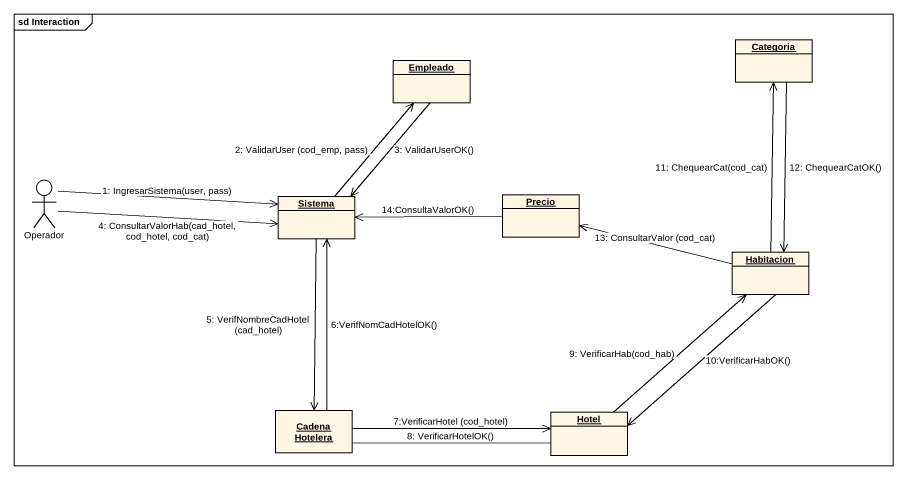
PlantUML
@startuml
mainframe sd Interaction
allowmixing
hide circle
hide empty members
object Empleado
object Categoria
actor Operador
object Sistema
object Precio
object Habitacion
object "Cadena Hotelera" as Cadena_Hotelera
object Hotel
Empleado --> Sistema : 3: ValidarUserOK()
Categoria --> Habitacion : 12: ChequearCatOK()
Operador -right-> Sistema : 1: IngresarSistema(user, pass)
Operador -right-> Sistema : 4: ConsultarValorHab(cad_hotel, cod_hotel, cod_cat)
Sistema -up-> Empleado : 2: ValidarUser (cod_emp, pass)
Sistema --> Cadena_Hotelera : 5: VerifNombreCadHotel (cad_hotel)
Precio -left-> Sistema : 14:ConsultaValorOK()
Habitacion -up-> Categoria : 11: ChequearCat(cod_cat)
Habitacion -left-> Precio : 13: ConsultarValor (cod_cat)
Habitacion --> Hotel : 10:VerificarHabOK()
Cadena_Hotelera -up-> Sistema : 6:VerifNomCadHotelOK()
Cadena_Hotelera -right-> Hotel : 7:VerificarHotel (cod_hotel)
Hotel -up-> Habitacion : 9: VerificarHab(cod_hab)
Hotel -left- Cadena_Hotelera : 8: VerificarHotelOK()
@enduml
